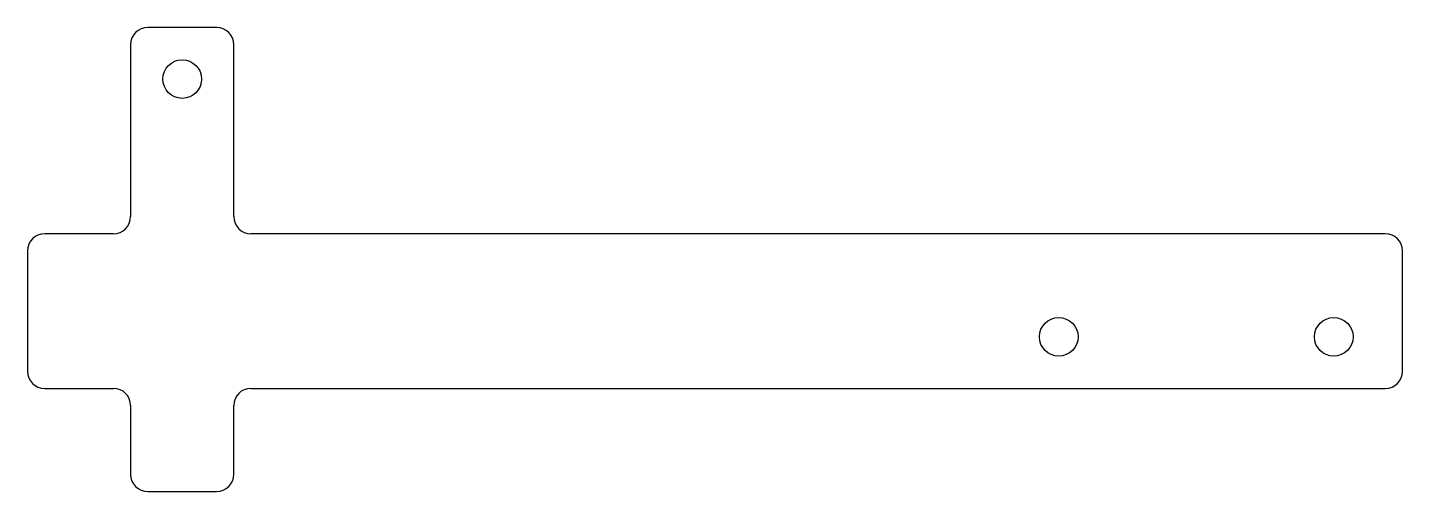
# Model space of a CAD drawing. Header units: inches. Extents: x 2 to 7, y 2 to 3.69.
import ezdxf

# ---------------------------------------------------------------- set-up
doc = ezdxf.new("R2010")
doc.units = ezdxf.units.IN
doc.header["$MEASUREMENT"] = 0
doc.layers.get('0').update_dxf_attribs({"linetype": 'CONTINUOUS'})

msp = doc.modelspace()

# ---------------------------------------------------------------- linework, layer by layer
for p, q in [((2.6875, 3.6875), (2.4375, 3.6875)), ((2.375, 3.625), (2.375, 3)), ((2.75, 3), (2.75, 3.625)), ((2.3125, 2.9375), (2.0625, 2.9375)), ((6.9375, 2.9375), (2.8125, 2.9375)), ((2, 2.875), (2, 2.4375)), ((7, 2.4375), (7, 2.875)), ((2.0625, 2.375), (2.3125, 2.375)), ((2.8125, 2.375), (6.9375, 2.375)), ((2.375, 2.3125), (2.375, 2.0625)), ((2.75, 2.0625), (2.75, 2.3125)), ((2.4375, 2), (2.6875, 2))]:
    msp.add_line(p, q)
for centre in [(2.5625, 3.5), (5.75, 2.5625), (6.75, 2.5625)]:
    msp.add_circle(centre, 0.0703)
for centre, start, end in [((2.4375, 3.625), 90, 180), ((2.6875, 3.625), 0, 90), ((2.3125, 3), -90, 0), ((2.8125, 3), 180, 270), ((2.0625, 2.875), 90, 180), ((6.9375, 2.875), 0, 90), ((2.0625, 2.4375), 180, 270), ((6.9375, 2.4375), 270, 360), ((2.3125, 2.3125), 0, 90), ((2.8125, 2.3125), 90, 180), ((2.4375, 2.0625), 180, 270), ((2.6875, 2.0625), 270, 360)]:
    msp.add_arc(centre, 0.0625, start, end)

doc.saveas('drawing.dxf')
